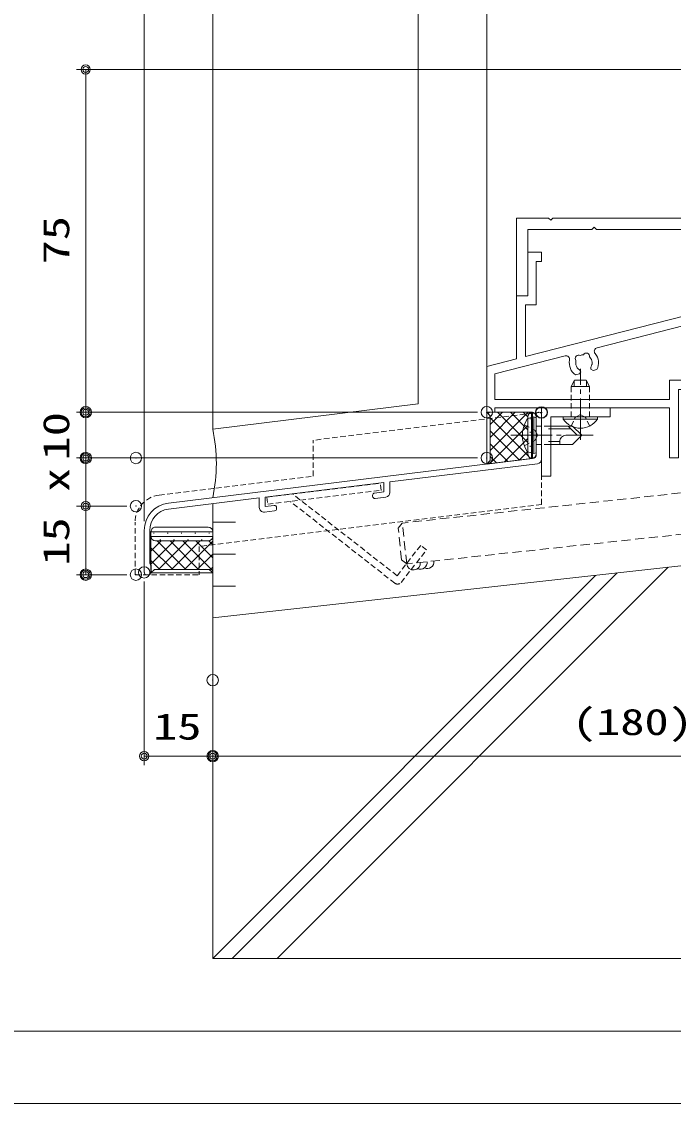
# Model space of a CAD drawing. Units: millimetres, scale not verified. Extents: x -584 to 584, y -818 to 818.
# Drawn here: x 27.2 to 169.9, y -818.1 to -581.4 of the extents above; entities that cross this region are included whole.
import ezdxf
from ezdxf.enums import TextEntityAlignment as Align

# ---------------------------------------------------------------- set-up
doc = ezdxf.new("R2010")
doc.units = ezdxf.units.MM
doc.header["$LTSCALE"] = 5
doc.header["$PDMODE"] = 32
doc.header["$PDSIZE"] = 2.5
for name, pattern in [('CHAIN2', [12, 9, -1, 1, -1]), ('DASHED1', [1.8, 1.2, -0.6]), ('DASHED2', [3, 2, -1])]:
    doc.linetypes.add(name, pattern=pattern)
for name, color, linetype, lineweight in [('0-0_Defpoints', 7, 'Continuous', 9), ('0-1_KATAZAI', 7, 'Continuous', 9), ('0-2_0', 7, 'Continuous', 9), ('0-4_USERZ', 3, 'Continuous', 9), ('0-A_PARTS2', 134, 'Continuous', 9), ('0-B_SYMBOLS2', 134, 'Continuous', 9), ('0-C_補助線', 134, 'Continuous', 9), ('0-E_PARTS3', 134, 'Continuous', 9), ('1-0_osamari-u-', 4, 'Continuous', 9), ('1-6_DANMEN', 4, 'DASHED1', 9)]:
    doc.layers.add(name, color=color, linetype=linetype, lineweight=lineweight)
doc.layers.add('1-7_SUNPOU', color=4, linetype='Continuous')
doc.styles.add('ＭＳ ゴシック', font='')
doc.styles.get('ＭＳ ゴシック').set_extended_font_data('MS Gothic')

# ---------------------------------------------------------------- blocks, each defined once
blk = doc.blocks.new('DOT1')
at = {"layer": '0-2_0'}
blk.add_line((0, 0), (-5, 0), dxfattribs=at)
for radius in [2.5, 1.62]:
    blk.add_circle((0, 0), radius, dxfattribs=at)
blk = doc.blocks.new('A$C72A42EE2')
at = {"layer": '0-1_KATAZAI'}
for p, q in [((-42.5, 2.5), (-42.5, 22.5)), ((-18.89, 20.34), (-19.61, 19.66)), ((-18.75, 17.5), (-17.5, 17.5))]:
    blk.add_line(p, q, dxfattribs=at)
for points in [[(-50, 30), (-50, -45), (-44, -45), (-44, -33)], [(-12.5, 22.5), (-12.5, 32.5), (-47.5, 32.5)], [(-40, 25), (-30.5, 25), (-27.5, 22), (-24.5, 25), (-18.5, 25), (-18.5, 21.25)], [(-50.1, -209.99), (-457.5, -314.14), (-457.5, -257.5), (-446, -257.5), (-446, -210), (-440, -210), (-440, -200), (-455, -200), (-455, -247.5), (-467.5, -247.5), (-467.5, -316.69), (-500, -325), (-500, -375), (-491, -375), (-491, -370), (-300, -370), (-300, -425), (-290, -425), (-290, -350.01), (-215, -350.01), (-215, -340.01), (-230, -340.01), (-230, -289.99), (-134.99, -289.99), (-134.99, -340.01), (-150, -340.01), (-150, -350.01), (0, -350.01), (0, 0), (-40, 0)], [(-38.86, -21.56), (-39.21, -19.59), (-38.95, -19.02)], [(-21.14, -21.56), (-21.48, -23.53), (-21.93, -23.98)], [(-9, -29.94), (-9, -152.5), (-40, -152.5), (-40, -160), (-9, -160), (-9, -175), (-50, -175), (-50, -209.97)], [(-41.5, -30.5), (-37.75, -30.5), (-35.75, -28.5), (-35.75, -27.81), (-36.34, -26.39)], [(-23.66, -26.39), (-24.25, -27.81), (-24.25, -28.5), (-22.25, -30.5), (-20.43, -30.5)], [(-41.09, -218.01), (-230, -266.3), (-230, -279.99), (-124.99, -279.99), (-124.99, -340.01), (-9, -340.01), (-9, -185), (-41, -185), (-41, -217.91)], [(-414.3, -313.41), (-491, -333.02), (-491, -361), (-300, -361), (-300, -340.01), (-242.5, -340.01), (-242.5, -269.5), (-379.22, -304.45)], [(-398.22, -328.8), (-397.3, -330.03), (-397.13, -330.7), (-398.57, -333.13), (-402.76, -334.2)], [(-401.86, -324.75), (-401.04, -326.57), (-400.5, -326.9)], [(-379.37, -328.22), (-383.55, -329.29), (-385.99, -327.85), (-386.16, -327.18), (-385.94, -325.66)], [(-384.86, -322.9), (-384.54, -322.35), (-384.69, -320.36)]]:
    blk.add_lwpolyline(points, dxfattribs=at)
for centre, radius, start, end in [((-47.5, 30), 2.5, 90, 180), ((-40, 22.5), 2.5, 90, 180), ((-18.75, 18.75), 1.25, 133.60282, 270), ((-19.75, 21.25), 1.25, 313.60282, 0), ((-17.5, 22.5), 5, 270, 0), ((-40, 2.5), 2.5, 180, 270), ((-34.3, -13.86), 3.75, 45.95278, 204.04722), ((-30, -20), 9, 79.14685, 100.85315), ((-25.7, -13.86), 3.75, 335.95278, 134.04722), ((-30, -20), 9, 149.14685, 173.7398), ((-30, -20), 9, 190, 225.20717), ((-30, -20), 9, 350, 30.85315), ((-41.5, -33), 2.5, 90, 180), ((-30, -20), 9, 314.79283, 333.7398), ((-32.5, -20), 16, 318.9855, 331.75769), ((-14, -29.94), 5, 0, 151.75769), ((-378.23, -308.32), 4, 104.33919, 219.48985), ((-413.31, -317.29), 4, 349.18852, 104.33919), ((-393.66, -321.04), 16, 169.18852, 235.35369), ((-399.35, -316.15), 3.75, 60.29197, 218.3864), ((-393.66, -321.04), 9, 163.48604, 204.33919), ((-393.66, -321.04), 9, 93.48604, 115.19234), ((-391.02, -314.02), 3.75, 350.29197, 148.3864), ((-393.66, -321.04), 9, 4.33919, 45.19234), ((-393.66, -321.04), 16, 333.32469, 39.48985), ((-393.66, -321.04), 9, 220.59939, 239.54635), ((-393.66, -321.04), 9, 329.13202, 348.07898)]:
    blk.add_arc(centre, radius, start, end, dxfattribs=at)
blk = doc.blocks.new('A$C794F753C-1')
at = {"layer": '1-6_DANMEN'}
for p, q in [((-15.92, 595), (41.39, 595)), ((-15.92, 595), (-15.92, 525)), ((71.16, 568.66), (78.8, 506.42)), ((78.8, 506.42), (91.87, 400)), ((91.87, 400), (131.06, 400)), ((161.75, 150), (131.06, 400)), ((61, 150), (161.75, 150))]:
    blk.add_line(p, q, dxfattribs=at)
blk.add_lwpolyline([(61, 150), (14.96, 525), (-15.92, 525)], dxfattribs=at)
blk.add_arc((41.39, 565), 30, 6.99996, 90, dxfattribs=at)
at = {"layer": '1-7_SUNPOU'}
blk.add_point((161.58, 150), dxfattribs=at)
blk = doc.blocks.new('ANK-1')
at = {"layer": '1-6_DANMEN'}
for p, q in [((0, 95.19), (124.07, 110.42)), ((125.04, 102.48), (124.07, 110.42)), ((0, 95.19), (0.97, 87.25)), ((0.97, 87.25), (125.04, 102.48)), ((142.61, 9.17), (28.1, 98.64)), ((140.05, 1.02), (25.79, 90.29)), ((142.61, 9.17), (168.47, 42.27))]:
    blk.add_line(p, q, dxfattribs=at)
blk.add_lwpolyline([(147.07, 1.88), (174.77, 37.34), (168.47, 42.27)], dxfattribs=at)
blk.add_arc((143.13, 4.96), 5, 232, 322, dxfattribs=at)
blk = doc.blocks.new('U137')
at = {"layer": '0-A_PARTS2'}
for p, q in [((-67.56, -40), (-67.56, 0)), ((-5, -35), (-62.56, -35)), ((-62.56, -35), (-5, -35)), ((-67.56, -45), (-67.56, -40)), ((0, -40), (0, -45)), ((-5, -50), (-62.56, -50))]:
    blk.add_line(p, q, dxfattribs=at)
blk.add_lwpolyline([(-67.56, 0), (-63.81, -3.75), (-3.75, -3.75), (0, 0), (0, -40)], dxfattribs=at)
for centre, start, end in [((-62.56, -40), 90, 180), ((-62.56, -40), 90, 180), ((-5, -40), 0, 90), ((-5, -40), 0, 90), ((-62.56, -45), 180, 270), ((-5, -45), 270, 0)]:
    blk.add_arc(centre, 5, start, end, dxfattribs=at)
at = {"layer": '0-B_SYMBOLS2'}
for p, q in [((-67.56, -40), (-67.56, 0)), ((-35.01, -35), (-67.56, -2.45)), ((-67.56, -6.44), (-64.34, -3.22)), ((-67.56, -20.58), (-50.73, -3.75)), ((-67.56, -34.73), (-36.59, -3.75)), ((-53.7, -35), (-22.45, -3.75)), ((-20.87, -35), (-52.12, -3.75)), ((-39.55, -35), (-8.3, -3.75)), ((-6.73, -35), (-37.98, -3.75)), ((-25.41, -35), (0, -9.59)), ((0, -27.59), (-23.84, -3.75)), ((0, -13.45), (-9.7, -3.75)), ((-49.16, -35), (-67.56, -16.59)), ((-63.23, -35.07), (-67.56, -30.73)), ((-5, -35), (-62.56, -35)), ((-62.56, -35), (-5, -35)), ((-11.27, -35), (0, -23.73)), ((-67.56, -45), (-67.56, -40)), ((-64.19, -43.38), (-63.19, -43.38)), ((-56.11, -36.3), (-55.11, -36.3)), ((-49.04, -43.38), (-48.04, -43.38)), ((-40.96, -36.3), (-39.96, -36.3)), ((-33.89, -43.38), (-32.89, -43.38)), ((-25.81, -36.3), (-24.81, -36.3)), ((-18.74, -43.38), (-17.74, -43.38)), ((-10.66, -36.3), (-9.66, -36.3)), ((-3.59, -43.38), (-2.59, -43.38)), ((-0.34, -38.21), (0, -37.87)), ((0, -40), (0, -45)), ((-5, -50), (-62.56, -50))]:
    blk.add_line(p, q, dxfattribs=at)
blk.add_lwpolyline([(-67.56, 0), (-63.81, -3.75), (-3.75, -3.75), (0, 0), (0, -40)], dxfattribs=at)
for centre, start, end in [((-62.56, -40), 90, 180), ((-62.56, -40), 90, 180), ((-5, -40), 0, 90), ((-5, -40), 0, 90), ((-62.56, -45), 180, 270), ((-5, -45), 270, 0)]:
    blk.add_arc(centre, 5, start, end, dxfattribs=at)
at = {"layer": '0-C_補助線'}
for p, q in [((-67.56, 0), (0, 0)), ((0, -40), (-67.56, -40)), ((-67.56, -45), (0, -45))]:
    blk.add_line(p, q, dxfattribs=at)
blk = doc.blocks.new('U138')
at = {"layer": '0-A_PARTS2'}
for p, q in [((-53.86, -50), (-60, 0)), ((-8.37, -45), (-48.86, -45)), ((-48.86, -45), (-8.37, -45)), ((-53.98, -49), (-53.86, -50)), ((-8.37, -54), (-48.98, -54)), ((-3.37, -50), (-3.37, -49))]:
    blk.add_line(p, q, dxfattribs=at)
blk.add_lwpolyline([(-60, 0), (-56.25, -3.75), (-7.12, -3.75), (-3.37, 0), (-3.37, -50)], dxfattribs=at)
for centre, start, end in [((-48.86, -50), 90, 180), ((-48.86, -50), 90, 180), ((-8.37, -50), 0, 90), ((-8.37, -50), 0, 90), ((-48.98, -49), 180, 270), ((-8.37, -49), 270, 0)]:
    blk.add_arc(centre, 5, start, end, dxfattribs=at)
at = {"layer": '0-B_SYMBOLS2'}
for p, q in [((-53.86, -50), (-60, 0)), ((-17.94, -45), (-59.59, -3.35)), ((-58.71, -10.52), (-51.94, -3.75)), ((-57.16, -23.11), (-37.8, -3.75)), ((-55.62, -35.71), (-23.66, -3.75)), ((-51.57, -45.81), (-9.51, -3.75)), ((-3.37, -45.43), (-45.05, -3.75)), ((-36.62, -45), (-3.37, -11.75)), ((-3.37, -31.29), (-30.91, -3.75)), ((-3.37, -17.14), (-16.77, -3.75)), ((-3.37, -3), (-4.87, -1.5)), ((-32.08, -45), (-57.61, -19.47)), ((-22.48, -45), (-3.37, -25.89)), ((-46.23, -45), (-55.63, -35.6)), ((-54.07, -48.31), (-53.06, -47.29)), ((-8.37, -45), (-48.86, -45)), ((-48.86, -45), (-8.37, -45)), ((-8.34, -45), (-3.37, -40.03)), ((-53.98, -49), (-53.86, -50)), ((-8.37, -54), (-48.98, -54)), ((-41.1, -47.37), (-40.1, -47.37)), ((-25.95, -47.37), (-24.95, -47.37)), ((-10.8, -47.37), (-9.8, -47.37)), ((-3.37, -50), (-3.37, -49))]:
    blk.add_line(p, q, dxfattribs=at)
blk.add_lwpolyline([(-60, 0), (-56.25, -3.75), (-7.12, -3.75), (-3.37, 0), (-3.37, -50)], dxfattribs=at)
for centre, start, end in [((-48.86, -50), 90, 180), ((-48.86, -50), 90, 180), ((-8.37, -50), 0, 90), ((-8.37, -50), 0, 90), ((-48.98, -49), 180, 270), ((-8.37, -49), 270, 0)]:
    blk.add_arc(centre, 5, start, end, dxfattribs=at)
at = {"layer": '0-C_補助線'}
for p, q in [((-60, 0), (-3.37, 0)), ((-53.98, -49), (-3.37, -49)), ((-3.37, -50), (-53.86, -50))]:
    blk.add_line(p, q, dxfattribs=at)
blk = doc.blocks.new('U139')
at = {"layer": '0-E_PARTS3'}
for p, q in [((-2.5, 20), (-7.76, 18.6)), ((-2.5, 20), (-2.5, -20)), ((-2.5, 20), (0, 19.12)), ((0, 19.12), (0, -19.12)), ((13.5, 10), (40, 10)), ((13.5, 7), (38, 7)), ((35, 10), (45, 0)), ((40, 10), (50, 0)), ((40, -10), (50, 0)), ((13.5, -7), (26, -7)), ((13.5, -10), (40, -10)), ((26, -7), (26, -10)), ((-2.5, -20), (-7.76, -18.6)), ((-2.5, -20), (0, -19.12))]:
    blk.add_line(p, q, dxfattribs=at)
at = {"layer": '0-E_PARTS3', "linetype": 'CHAIN2'}
blk.add_line((-27.5, 0), (62.5, 0), dxfattribs=at)
at = {"layer": '0-E_PARTS3', "linetype": 'DASHED1'}
for p, q in [((0, 10), (13.5, 10)), ((0, -10), (13.5, -10))]:
    blk.add_line(p, q, dxfattribs=at)
for points in [[(-12.9, 11.5), (-1.31, 5.72), (1.73, 0)], [(-12.9, -11.5), (-1.31, -5.72), (1.73, 0)]]:
    blk.add_lwpolyline(points, dxfattribs=at)
at = {"layer": '0-E_PARTS3'}
for centre, radius, start, end in [((17.5, 0), 32.5, 149.41289, 210.58711), ((-6.6, 14.25), 4.5, 104.93766, 149.41289), ((32.66, -6.67), 6.67, 90, 182.86598), ((-6.6, -14.25), 4.5, 210.58711, 255.06234)]:
    blk.add_arc(centre, radius, start, end, dxfattribs=at)
blk = doc.blocks.new('U140')
at = {"layer": '0-E_PARTS3', "linetype": 'DASHED2'}
for p, q in [((-17.5, 0), (-22.5, -5)), ((-22.5, -521.53), (-22.5, -5)), ((22.5, -5), (-22.5, -5)), ((22.5, -521.53), (22.5, -5))]:
    blk.add_line(p, q, dxfattribs=at)
blk.add_lwpolyline([(22.5, -5), (17.5, 0), (-17.5, 0)], dxfattribs=at)
at = {"layer": '0-E_PARTS3'}
for centre, end in [((22.5, -12.5), 90.00151), ((22.5, -20), 30.00151), ((22.5, -27.5), 30.00151)]:
    blk.add_arc(centre, 7.5, 270.00151, end, dxfattribs=at)
at = {"layer": '0-E_PARTS3', "linetype": 'DASHED2'}
for centre, radius, start, end in [((-11.25, -538.08), 20.01, 55.78298, 124.22003), ((-11.25, -504.99), 20.01, 235.78298, 304.22004), ((11.25, -505.01), 19.99, 235.76229, 304.24073)]:
    blk.add_arc(centre, radius, start, end, dxfattribs=at)
blk = doc.blocks.new('U13')
at = {"layer": '0-E_PARTS3'}
for p, q in [((-2.54, 18.75), (0, 18.75)), ((0, 18.75), (0, -18.75)), ((33, 10), (33, -10)), ((40, 6.5), (33, 10)), ((33.15, 10), (33, 10)), ((33.15, 6.73), (39.54, 6.73)), ((40, 6.5), (40, -6.5)), ((40, -6.5), (33, -10)), ((33.15, -10), (33, -10)), ((33.15, -6.73), (39.54, -6.73))]:
    blk.add_line(p, q, dxfattribs=at)
at = {"layer": '0-E_PARTS3', "linetype": 'CHAIN2'}
blk.add_line((-25, 0), (52.5, 0), dxfattribs=at)
at = {"layer": '0-E_PARTS3', "linetype": 'DASHED1'}
for p, q in [((0, 10), (33.15, 10)), ((0, -10), (33.15, -10))]:
    blk.add_line(p, q, dxfattribs=at)
at = {"layer": '0-E_PARTS3'}
blk.add_lwpolyline([(-2.54, 18.75), (-2.54, -18.75), (0, -18.75)], dxfattribs=at)
at = {"layer": '0-E_PARTS3', "linetype": 'DASHED1'}
for points in [[(-10.05, 10.25), (-0.77, 5.72), (2.28, 0)], [(-10.05, -10.25), (-0.77, -5.72), (2.28, 0)]]:
    blk.add_lwpolyline(points, dxfattribs=at)
at = {"layer": '0-E_PARTS3'}
blk.add_arc((10.13, 0), 22.63, 124.06671, 235.93329, dxfattribs=at)

msp = doc.modelspace()

# ---------------------------------------------------------------- linework, layer by layer
at = {"layer": '0-0_Defpoints', "color": 1, "linetype": 'DASHED2'}
msp.add_lwpolyline([(584.5, -818.1), (-584.5, -818.1), (-584.5, 818.1), (584.5, 818.1)], close=True, dxfattribs=at)
at = {"layer": '0-0_Defpoints', "color": 1}
msp.add_lwpolyline([(-539.5, 763.1), (-539.5, -818.1), (584.5, -818.1), (584.5, 763.1)], close=True, dxfattribs=at)
at = {"layer": '0-0_Defpoints'}
for p in [(41.281, -666.898), (129.078, -666.898), (129.078, -666.898), (41.281, -676.898), (52.272, -676.898), (129.078, -676.898), (52.272, -687.429), (41.281, -702.433), (52.272, -702.433), (54.078, -701.933), (69.078, -725.5), (69.078, -742.135)]:
    msp.add_point(p, dxfattribs=at)
at = {"layer": '0-1_KATAZAI'}
for p, q in [((140.378, -666.898), (140.578, -666.898)), ((139.878, -676.456), (139.878, -667.398)), ((141.078, -667.398), (141.078, -677.176)), ((104.078, -685.269), (104.078, -685.061)), ((106.99, -685.47), (104.637, -685.759)), ((83.078, -687.756), (83.078, -687.964)), ((54.078, -701.933), (54.078, -692.741)), ((55.578, -700.433), (55.578, -701.933)), ((55.078, -702.433), (54.578, -702.433))]:
    msp.add_line(p, q, dxfattribs=at)
for points in [[(142.578, -624.398), (143.078, -624.898), (143.578, -624.398), (204.078, -624.398), (204.578, -624.898), (205.078, -624.398), (225.578, -624.398), (225.578, -626.898), (214.578, -626.898), (214.078, -626.398), (213.578, -626.898), (153.078, -626.898), (152.578, -626.398), (152.078, -626.898), (138.078, -626.898), (138.078, -641.398), (135.578, -641.398), (135.578, -624.398), (142.578, -624.398), (143.078, -624.898), (143.578, -624.398)], [(59.365, -686.784), (139.439, -676.952), (139.439, -676.952)], [(140.2, -678.168), (140.2, -678.169), (107.878, -682.137), (107.878, -684.476)], [(104.51, -684.566), (106.578, -684.312), (106.578, -682.297), (80.578, -685.489), (80.578, -687.504), (82.517, -687.266)], [(79.278, -687.753), (79.278, -685.649), (59.387, -688.091)], [(82.639, -688.46), (82.639, -688.46), (80.4, -688.735), (80.4, -688.735)], [(55.278, -692.754), (55.278, -699.719), (55.278, -699.719)]]:
    msp.add_lwpolyline(points, dxfattribs=at)
for centre, radius, start, end in [((140.378, -667.398), 0.5, 90, 180), ((140.578, -667.398), 0.5, 0, 90), ((139.378, -676.456), 0.5, 276.99568, 0), ((140.078, -677.176), 1, 277.00137, 0), ((104.578, -685.061), 0.5, 97.78713, 180), ((104.578, -685.263), 0.5, 180.78559, 276.72629), ((106.878, -684.476), 1, 276.41707, 0), ((60.078, -692.741), 6, 96.82594, 180), ((59.978, -692.754), 4.7, 97.22095, 180), ((80.278, -687.742), 1, 180.61174, 277.00137), ((82.578, -687.762), 0.5, 0.67791, 97.06485), ((82.578, -687.964), 0.5, 276.99568, 0), ((56.278, -699.719), 1, 180, 225.57288), ((54.578, -701.933), 0.5, 180, 270), ((55.078, -701.933), 0.5, 270, 0)]:
    msp.add_arc(centre, radius, start, end, dxfattribs=at)
at = {"layer": '0-4_USERZ'}
for p, q in [((69.078, -196.898), (69.078, -670.591)), ((114.078, -211.898), (114.078, -665.066)), ((129.078, -217.598), (129.078, -659.898)), ((54.078, -690.741), (54.078, -526.256)), ((217.078, -591.898), (39.281, -591.898)), ((41.281, -593.898), (41.281, -664.898)), ((127.078, -666.898), (39.281, -666.898)), ((127.078, -666.898), (39.281, -666.898)), ((114.078, -665.066), (69.078, -670.591)), ((41.281, -674.898), (41.281, -668.898)), ((50.272, -676.898), (39.281, -676.898)), ((127.078, -676.898), (39.281, -676.898)), ((41.281, -685.429), (41.281, -678.898)), ((50.272, -687.429), (39.281, -687.429)), ((50.272, -687.429), (39.281, -687.429)), ((41.281, -689.429), (41.281, -700.433)), ((50.272, -702.433), (39.281, -702.433)), ((69.077, -786.406), (152.897, -702.585)), ((73.319, -786.406), (157.67, -702.055)), ((83.219, -786.406), (168.807, -700.817)), ((54.078, -703.933), (54.078, -744.135)), ((69.078, -727.5), (69.078, -744.135)), ((69.078, -751.02), (69.078, -740.135)), ((56.078, -742.135), (67.078, -742.135)), ((71.078, -742.135), (247.078, -742.135))]:
    msp.add_line(p, q, dxfattribs=at)
at = {"layer": '0-4_USERZ', "color": 7}
for points in [[(22.5, -802.288), (573.26, -802.288), (573.26, -27.5), (22.5, -27.5)], [(143.078, -680.898), (141.078, -680.898), (141.078, -665.898), (156.078, -665.898), (156.078, -667.898), (143.078, -667.898)]]:
    msp.add_lwpolyline(points, close=True, dxfattribs=at)
at = {"layer": '0-4_USERZ'}
msp.add_lwpolyline([(249.077, -786.406), (69.077, -786.406), (69.077, -711.898), (249.078, -691.898)], close=True, dxfattribs=at)
at = {"layer": '0-4_USERZ', "color": 7}
msp.add_lwpolyline([(69.078, -786.406), (69.078, -711.898), (249.078, -691.898), (249.078, -786.406)], dxfattribs=at)
at = {"layer": '0-4_USERZ'}
msp.add_arc((34.267, -678.091), 35.61, 347.84145, 12.15855, dxfattribs=at)
at = {"layer": '1-0_osamari-u-'}
for p, q in [((69.078, -711.91), (69.078, -686.979)), ((69.078, -690.91), (74.078, -690.91)), ((69.078, -697.91), (74.078, -697.91)), ((69.078, -704.91), (74.078, -704.91))]:
    msp.add_line(p, q, dxfattribs=at)

# ---------------------------------------------------------------- block references
at = {"layer": '0-2_0', "xscale": 0.2, "yscale": 0.2}
for name, p, rotation in [('U138', (129.078, -666.224), 90), ('U137', (55.565, -702.045), 180)]:
    msp.add_blockref(name, p, dxfattribs=dict(at, rotation=rotation))
at = {"layer": '0-4_USERZ'}
for name, p, xscale, yscale in [('A$C72A42EE2', (229.078, -591.898), 0.2, 0.2), ('DOT1', (69.078, -742.135), 0.4, 0.4)]:
    msp.add_blockref(name, p, dxfattribs=dict(at, xscale=xscale, yscale=yscale))
for name, p, xscale, yscale, rotation in [('DOT1', (41.281, -591.898), 0.4, 0.4, 90), ('DOT1', (41.281, -666.898), 0.4, 0.4, 270), ('DOT1', (41.281, -666.898), 0.4, 0.4, 90), ('A$C794F753C-1', (171.078, -699.249), 0.2, 0.2, 90), ('DOT1', (41.281, -676.898), 0.4, 0.4, 270), ('DOT1', (41.281, -676.898), 0.4, 0.4, 90), ('DOT1', (41.281, -687.429), 0.4, 0.4, 270), ('DOT1', (41.281, -687.429), 0.4, 0.4, 90), ('DOT1', (41.281, -702.433), 0.4, 0.4, 270), ('DOT1', (54.078, -742.135), 0.4, 0.4, 180), ('DOT1', (69.078, -742.135), 0.4, 0.4, 180)]:
    msp.add_blockref(name, p, dxfattribs=dict(at, xscale=xscale, yscale=yscale, rotation=rotation))
at = {"layer": '0-E_PARTS3', "yscale": 0.2}
for name, p, xscale, rotation in [('U13', (149.578, -667.898), 0.2, 90), ('U140', (110.071, -695.711), -0.2, 96.15166)]:
    msp.add_blockref(name, p, dxfattribs=dict(at, xscale=xscale, rotation=rotation))
at = {"layer": '0-E_PARTS3', "xscale": 0.2, "yscale": 0.2}
msp.add_blockref('U139', (139.878, -671.927), dxfattribs=at)
at = {"layer": '1-7_SUNPOU', "xscale": 0.2, "yscale": 0.2}
msp.add_blockref('ANK-1', (80.926, -704.484), dxfattribs=at)

# ---------------------------------------------------------------- texts
at = {"layer": '0-4_USERZ', "style": 'ＭＳ ゴシック', "width": 1.35}
for s, p in [('75', (39.391, -634.541)), ('10', (39.391, -677.427)), ('x', (39.391, -684.349)), ('15', (39.391, -700.46))]:
    msp.add_text(s, height=5.755, rotation=90, dxfattribs=at).set_placement(p, align=Align.BOTTOM_LEFT)
for s, p in [('(180)', (147.764, -739.245)), ('15', (56.05, -740.245))]:
    msp.add_text(s, height=5.755, dxfattribs=at).set_placement(p, align=Align.BOTTOM_LEFT)

doc.saveas('drawing.dxf')
